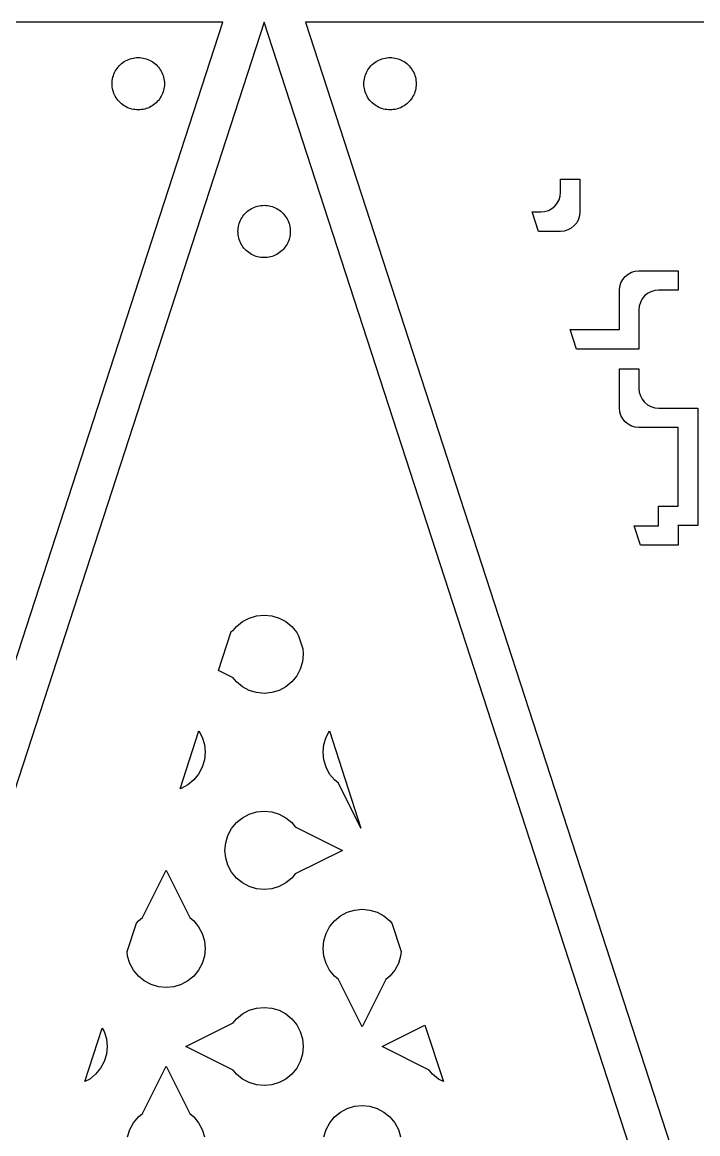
# Model space of a CAD drawing. Header units: metres. Extents: x 20 to 1108, y 20 to 485.
# Drawn here: x 389.1 to 440.8, y 165.8 to 250.8 of the extents above; entities that cross this region are included whole.
import ezdxf

# ---------------------------------------------------------------- set-up
doc = ezdxf.new("R2010")
doc.units = ezdxf.units.M

msp = doc.modelspace()

# ---------------------------------------------------------------- linework, layer by layer
for p, q in [((404.463, 250.826), (254.463, 250.826)), ((329.463, 20.0001), (404.463, 250.826)), ((407.617, 250.826), (332.617, 20)), ((482.617, 20), (407.617, 250.826)), ((560.772, 250.826), (410.772, 250.826)), ((410.772, 250.826), (485.772, 20.0001)), ((396.373, 247.3), (396.45, 247.399)), ((396.45, 247.399), (396.534, 247.493)), ((396.534, 247.493), (396.622, 247.582)), ((396.622, 247.582), (396.716, 247.665)), ((396.716, 247.665), (396.816, 247.742)), ((396.816, 247.742), (396.919, 247.813)), ((396.919, 247.813), (397.028, 247.877)), ((397.028, 247.877), (397.14, 247.934)), ((397.14, 247.934), (397.255, 247.984)), ((397.255, 247.984), (397.373, 248.026)), ((397.373, 248.026), (397.493, 248.062)), ((397.493, 248.062), (397.617, 248.089)), ((397.617, 248.089), (397.741, 248.109)), ((397.741, 248.109), (397.866, 248.12)), ((397.866, 248.12), (397.992, 248.124)), ((397.992, 248.124), (398.117, 248.12)), ((398.117, 248.12), (398.242, 248.109)), ((398.242, 248.109), (398.366, 248.089)), ((398.366, 248.089), (398.489, 248.062)), ((398.489, 248.062), (398.609, 248.026)), ((398.609, 248.026), (398.727, 247.984)), ((398.727, 247.984), (398.843, 247.934)), ((398.843, 247.934), (398.954, 247.877)), ((398.954, 247.877), (399.063, 247.813)), ((399.063, 247.813), (399.166, 247.742)), ((399.166, 247.742), (399.266, 247.665)), ((399.266, 247.665), (399.361, 247.582)), ((399.361, 247.582), (399.449, 247.493)), ((399.449, 247.493), (399.533, 247.399)), ((399.533, 247.399), (399.609, 247.3)), ((415.626, 247.3), (415.703, 247.399)), ((415.703, 247.399), (415.787, 247.493)), ((415.787, 247.493), (415.874, 247.582)), ((415.874, 247.582), (415.969, 247.665)), ((415.969, 247.665), (416.069, 247.742)), ((416.069, 247.742), (416.172, 247.813)), ((416.172, 247.813), (416.281, 247.877)), ((416.281, 247.877), (416.392, 247.934)), ((416.392, 247.934), (416.508, 247.984)), ((416.508, 247.984), (416.626, 248.026)), ((416.626, 248.026), (416.747, 248.062)), ((416.747, 248.062), (416.87, 248.089)), ((416.87, 248.089), (416.994, 248.109)), ((416.994, 248.109), (417.119, 248.12)), ((417.119, 248.12), (417.244, 248.124)), ((417.244, 248.124), (417.37, 248.12)), ((417.37, 248.12), (417.495, 248.109)), ((417.495, 248.109), (417.619, 248.089)), ((417.619, 248.089), (417.742, 248.062)), ((417.742, 248.062), (417.862, 248.026)), ((417.862, 248.026), (417.98, 247.984)), ((417.98, 247.984), (418.095, 247.934)), ((418.095, 247.934), (418.207, 247.877)), ((418.207, 247.877), (418.316, 247.813)), ((418.316, 247.813), (418.419, 247.742)), ((418.419, 247.742), (418.519, 247.665)), ((418.519, 247.665), (418.613, 247.582)), ((418.613, 247.582), (418.702, 247.493)), ((418.702, 247.493), (418.786, 247.399)), ((418.786, 247.399), (418.862, 247.3)), ((396.027, 246.499), (396.054, 246.621)), ((396.054, 246.621), (396.089, 246.742)), ((396.089, 246.742), (396.131, 246.86)), ((396.131, 246.86), (396.181, 246.976)), ((396.181, 246.976), (396.239, 247.087)), ((396.239, 247.087), (396.302, 247.195)), ((396.302, 247.195), (396.373, 247.3)), ((399.609, 247.3), (399.68, 247.195)), ((399.68, 247.195), (399.743, 247.087)), ((399.743, 247.087), (399.801, 246.976)), ((399.801, 246.976), (399.851, 246.86)), ((399.851, 246.86), (399.893, 246.742)), ((399.893, 246.742), (399.928, 246.621)), ((399.928, 246.621), (399.955, 246.499)), ((415.28, 246.499), (415.307, 246.621)), ((415.307, 246.621), (415.342, 246.742)), ((415.342, 246.742), (415.384, 246.86)), ((415.384, 246.86), (415.434, 246.976)), ((415.434, 246.976), (415.492, 247.087)), ((415.492, 247.087), (415.555, 247.195)), ((415.555, 247.195), (415.626, 247.3)), ((418.862, 247.3), (418.933, 247.195)), ((418.933, 247.195), (418.997, 247.087)), ((418.997, 247.087), (419.054, 246.976)), ((419.054, 246.976), (419.104, 246.86)), ((419.104, 246.86), (419.146, 246.742)), ((419.146, 246.742), (419.181, 246.621)), ((419.181, 246.621), (419.208, 246.499)), ((395.992, 246.124), (395.995, 246.249)), ((395.995, 245.998), (395.992, 246.124)), ((395.995, 246.249), (396.007, 246.375)), ((396.007, 245.873), (395.995, 245.998)), ((396.007, 246.375), (396.027, 246.499)), ((396.027, 245.749), (396.007, 245.873)), ((396.054, 245.627), (396.027, 245.749)), ((399.955, 245.749), (399.928, 245.627)), ((399.955, 246.499), (399.975, 246.375)), ((399.975, 245.873), (399.955, 245.749)), ((399.975, 246.375), (399.987, 246.249)), ((399.987, 245.998), (399.975, 245.873)), ((399.987, 246.249), (399.992, 246.124)), ((399.992, 246.124), (399.987, 245.998)), ((415.244, 246.124), (415.248, 246.249)), ((415.248, 245.998), (415.244, 246.124)), ((415.248, 246.249), (415.26, 246.375)), ((415.26, 245.873), (415.248, 245.998)), ((415.26, 246.375), (415.28, 246.499)), ((415.28, 245.749), (415.26, 245.873)), ((415.307, 245.627), (415.28, 245.749)), ((419.208, 245.749), (419.181, 245.627)), ((419.208, 246.499), (419.228, 246.375)), ((419.228, 245.873), (419.208, 245.749)), ((419.228, 246.375), (419.24, 246.249)), ((419.24, 245.998), (419.228, 245.873)), ((419.24, 246.249), (419.244, 246.124)), ((419.244, 246.124), (419.24, 245.998)), ((396.089, 245.506), (396.054, 245.627)), ((396.131, 245.388), (396.089, 245.506)), ((396.181, 245.273), (396.131, 245.388)), ((396.239, 245.16), (396.181, 245.273)), ((396.302, 245.052), (396.239, 245.16)), ((396.373, 244.948), (396.302, 245.052)), ((396.45, 244.849), (396.373, 244.948)), ((396.534, 244.755), (396.45, 244.849)), ((399.533, 244.849), (399.449, 244.755)), ((399.609, 244.948), (399.533, 244.849)), ((399.68, 245.052), (399.609, 244.948)), ((399.743, 245.16), (399.68, 245.052)), ((399.801, 245.273), (399.743, 245.16)), ((399.851, 245.388), (399.801, 245.273)), ((399.893, 245.506), (399.851, 245.388)), ((399.928, 245.627), (399.893, 245.506)), ((415.342, 245.506), (415.307, 245.627)), ((415.384, 245.388), (415.342, 245.506)), ((415.434, 245.273), (415.384, 245.388)), ((415.492, 245.16), (415.434, 245.273)), ((415.555, 245.052), (415.492, 245.16)), ((415.626, 244.948), (415.555, 245.052)), ((415.703, 244.849), (415.626, 244.948)), ((415.787, 244.755), (415.703, 244.849)), ((418.786, 244.849), (418.702, 244.755)), ((418.862, 244.948), (418.786, 244.849)), ((418.933, 245.052), (418.862, 244.948)), ((418.997, 245.16), (418.933, 245.052)), ((419.054, 245.273), (418.997, 245.16)), ((419.104, 245.388), (419.054, 245.273)), ((419.146, 245.506), (419.104, 245.388)), ((419.181, 245.627), (419.146, 245.506)), ((396.622, 244.666), (396.534, 244.755)), ((396.716, 244.583), (396.622, 244.666)), ((396.816, 244.506), (396.716, 244.583)), ((396.919, 244.436), (396.816, 244.506)), ((397.028, 244.371), (396.919, 244.436)), ((397.14, 244.315), (397.028, 244.371)), ((397.255, 244.265), (397.14, 244.315)), ((397.373, 244.222), (397.255, 244.265)), ((397.493, 244.187), (397.373, 244.222)), ((397.617, 244.159), (397.493, 244.187)), ((397.741, 244.14), (397.617, 244.159)), ((397.866, 244.128), (397.741, 244.14)), ((397.992, 244.124), (397.866, 244.128)), ((398.117, 244.128), (397.992, 244.124)), ((398.242, 244.14), (398.117, 244.128)), ((398.366, 244.159), (398.242, 244.14)), ((398.489, 244.187), (398.366, 244.159)), ((398.609, 244.222), (398.489, 244.187)), ((398.727, 244.265), (398.609, 244.222)), ((398.843, 244.315), (398.727, 244.265)), ((398.954, 244.371), (398.843, 244.315)), ((399.063, 244.436), (398.954, 244.371)), ((399.166, 244.506), (399.063, 244.436)), ((399.266, 244.583), (399.166, 244.506)), ((399.361, 244.666), (399.266, 244.583)), ((399.449, 244.755), (399.361, 244.666)), ((415.874, 244.666), (415.787, 244.755)), ((415.969, 244.583), (415.874, 244.666)), ((416.069, 244.506), (415.969, 244.583)), ((416.172, 244.436), (416.069, 244.506)), ((416.281, 244.371), (416.172, 244.436)), ((416.392, 244.315), (416.281, 244.371)), ((416.508, 244.265), (416.392, 244.315)), ((416.626, 244.222), (416.508, 244.265)), ((416.747, 244.187), (416.626, 244.222)), ((416.87, 244.159), (416.747, 244.187)), ((416.994, 244.14), (416.87, 244.159)), ((417.119, 244.128), (416.994, 244.14)), ((417.244, 244.124), (417.119, 244.128)), ((417.37, 244.128), (417.244, 244.124)), ((417.495, 244.14), (417.37, 244.128)), ((417.619, 244.159), (417.495, 244.14)), ((417.742, 244.187), (417.619, 244.159)), ((417.862, 244.222), (417.742, 244.187)), ((417.98, 244.265), (417.862, 244.222)), ((418.095, 244.315), (417.98, 244.265)), ((418.207, 244.371), (418.095, 244.315)), ((418.316, 244.436), (418.207, 244.371)), ((418.419, 244.506), (418.316, 244.436)), ((418.519, 244.583), (418.419, 244.506)), ((418.613, 244.666), (418.519, 244.583)), ((418.702, 244.755), (418.613, 244.666)), ((430.278, 237.825), (430.278, 238.826)), ((430.278, 238.826), (431.765, 238.826)), ((431.765, 238.826), (431.765, 236.326)), ((430.024, 236.989), (430.163, 237.25)), ((430.163, 237.25), (430.248, 237.533)), ((430.248, 237.533), (430.278, 237.825)), ((406.248, 236.284), (406.343, 236.367)), ((406.343, 236.367), (406.442, 236.444)), ((406.442, 236.444), (406.546, 236.515)), ((406.546, 236.515), (406.654, 236.579)), ((406.654, 236.579), (406.766, 236.636)), ((406.766, 236.636), (406.881, 236.686)), ((406.881, 236.686), (406.999, 236.728)), ((406.999, 236.728), (407.12, 236.763)), ((407.12, 236.763), (407.242, 236.791)), ((407.242, 236.791), (407.367, 236.81)), ((407.367, 236.81), (407.492, 236.822)), ((407.492, 236.822), (407.617, 236.826)), ((407.617, 236.826), (407.743, 236.822)), ((407.743, 236.822), (407.868, 236.81)), ((407.868, 236.81), (407.992, 236.791)), ((407.992, 236.791), (408.115, 236.763)), ((408.115, 236.763), (408.236, 236.728)), ((408.236, 236.728), (408.354, 236.686)), ((408.354, 236.686), (408.469, 236.636)), ((408.469, 236.636), (408.581, 236.579)), ((408.581, 236.579), (408.689, 236.515)), ((408.689, 236.515), (408.793, 236.444)), ((408.793, 236.444), (408.892, 236.367)), ((408.892, 236.367), (408.987, 236.284)), ((428.103, 236.32), (428.772, 236.32)), ((428.586, 234.832), (428.103, 236.32)), ((428.772, 236.32), (429.065, 236.349)), ((429.065, 236.349), (429.348, 236.436)), ((429.348, 236.436), (429.609, 236.574)), ((429.609, 236.574), (429.836, 236.762)), ((429.836, 236.762), (430.024, 236.989)), ((431.765, 236.326), (431.737, 236.034)), ((405.715, 235.444), (405.758, 235.562)), ((405.758, 235.562), (405.808, 235.678)), ((405.808, 235.678), (405.865, 235.79)), ((405.865, 235.79), (405.929, 235.898)), ((405.929, 235.898), (405.999, 236.002)), ((405.999, 236.002), (406.076, 236.101)), ((406.076, 236.101), (406.159, 236.195)), ((406.159, 236.195), (406.248, 236.284)), ((408.987, 236.284), (409.076, 236.195)), ((409.076, 236.195), (409.159, 236.101)), ((409.159, 236.101), (409.236, 236.002)), ((409.236, 236.002), (409.306, 235.898)), ((409.306, 235.898), (409.37, 235.79)), ((409.37, 235.79), (409.427, 235.678)), ((409.427, 235.678), (409.477, 235.562)), ((409.477, 235.562), (409.52, 235.444)), ((431.514, 235.496), (431.329, 235.27)), ((431.652, 235.755), (431.514, 235.496)), ((431.737, 236.034), (431.652, 235.755)), ((405.617, 234.826), (405.621, 234.952)), ((405.621, 234.701), (405.617, 234.826)), ((405.621, 234.952), (405.633, 235.077)), ((405.633, 234.576), (405.621, 234.701)), ((405.633, 235.077), (405.653, 235.201)), ((405.653, 235.201), (405.68, 235.324)), ((405.68, 235.324), (405.715, 235.444)), ((409.52, 235.444), (409.555, 235.324)), ((409.555, 235.324), (409.582, 235.201)), ((409.582, 235.201), (409.602, 235.077)), ((409.602, 235.077), (409.614, 234.952)), ((409.614, 234.701), (409.602, 234.576)), ((409.614, 234.952), (409.617, 234.826)), ((409.617, 234.826), (409.614, 234.701)), ((430.271, 234.833), (428.586, 234.832)), ((430.563, 234.861), (430.271, 234.833)), ((430.843, 234.946), (430.563, 234.861)), ((431.102, 235.084), (430.843, 234.946)), ((431.329, 235.27), (431.102, 235.084)), ((405.653, 234.451), (405.633, 234.576)), ((405.68, 234.329), (405.653, 234.451)), ((405.715, 234.208), (405.68, 234.329)), ((405.758, 234.09), (405.715, 234.208)), ((405.808, 233.975), (405.758, 234.09)), ((405.865, 233.863), (405.808, 233.975)), ((405.929, 233.755), (405.865, 233.863)), ((405.999, 233.651), (405.929, 233.755)), ((409.306, 233.755), (409.236, 233.651)), ((409.37, 233.863), (409.306, 233.755)), ((409.427, 233.975), (409.37, 233.863)), ((409.477, 234.09), (409.427, 233.975)), ((409.52, 234.208), (409.477, 234.09)), ((409.555, 234.329), (409.52, 234.208)), ((409.582, 234.451), (409.555, 234.329)), ((409.602, 234.576), (409.582, 234.451)), ((406.076, 233.551), (405.999, 233.651)), ((406.159, 233.457), (406.076, 233.551)), ((406.248, 233.368), (406.159, 233.457)), ((406.343, 233.285), (406.248, 233.368)), ((406.442, 233.208), (406.343, 233.285)), ((406.546, 233.138), (406.442, 233.208)), ((406.654, 233.074), (406.546, 233.138)), ((406.766, 233.017), (406.654, 233.074)), ((406.881, 232.967), (406.766, 233.017)), ((406.999, 232.924), (406.881, 232.967)), ((407.12, 232.889), (406.999, 232.924)), ((408.236, 232.924), (408.115, 232.889)), ((408.354, 232.967), (408.236, 232.924)), ((408.469, 233.017), (408.354, 232.967)), ((408.581, 233.074), (408.469, 233.017)), ((408.689, 233.138), (408.581, 233.074)), ((408.793, 233.208), (408.689, 233.138)), ((408.892, 233.285), (408.793, 233.208)), ((408.987, 233.368), (408.892, 233.285)), ((409.076, 233.457), (408.987, 233.368)), ((409.159, 233.551), (409.076, 233.457)), ((409.236, 233.651), (409.159, 233.551)), ((407.242, 232.862), (407.12, 232.889)), ((407.367, 232.842), (407.242, 232.862)), ((407.492, 232.83), (407.367, 232.842)), ((407.617, 232.826), (407.492, 232.83)), ((407.743, 232.83), (407.617, 232.826)), ((407.868, 232.842), (407.743, 232.83)), ((407.992, 232.862), (407.868, 232.842)), ((408.115, 232.889), (407.992, 232.862)), ((435.031, 231.156), (435.216, 231.383)), ((435.216, 231.383), (435.442, 231.568)), ((435.442, 231.568), (435.701, 231.706)), ((435.701, 231.706), (435.981, 231.791)), ((435.981, 231.791), (436.273, 231.819)), ((436.273, 231.819), (439.266, 231.819)), ((439.266, 231.819), (439.266, 230.332)), ((434.779, 230.326), (434.807, 230.618)), ((434.807, 230.618), (434.892, 230.898)), ((434.892, 230.898), (435.031, 231.156)), ((434.779, 227.319), (434.779, 230.326)), ((436.52, 229.663), (436.381, 229.402)), ((436.707, 229.891), (436.52, 229.663)), ((436.935, 230.078), (436.707, 229.891)), ((437.196, 230.217), (436.935, 230.078)), ((437.479, 230.304), (437.196, 230.217)), ((437.772, 230.332), (437.479, 230.304)), ((439.266, 230.332), (437.772, 230.332)), ((436.295, 229.119), (436.266, 228.827)), ((436.266, 228.827), (436.266, 225.833)), ((436.381, 229.402), (436.295, 229.119)), ((431.51, 225.833), (431.028, 227.319)), ((431.028, 227.319), (434.779, 227.319)), ((436.266, 225.833), (431.51, 225.833)), ((434.779, 221.327), (434.779, 224.32)), ((434.779, 224.32), (436.266, 224.32)), ((436.266, 224.32), (436.266, 222.826)), ((436.266, 222.826), (436.294, 222.533)), ((436.294, 222.533), (436.381, 222.25)), ((436.381, 222.25), (436.52, 221.989)), ((436.52, 221.989), (436.707, 221.762)), ((434.807, 221.035), (434.779, 221.327)), ((434.892, 220.755), (434.807, 221.035)), ((436.707, 221.762), (436.935, 221.574)), ((436.935, 221.574), (437.196, 221.436)), ((437.196, 221.436), (437.479, 221.35)), ((437.479, 221.35), (437.771, 221.32)), ((437.771, 221.32), (440.765, 221.32)), ((440.765, 221.32), (440.765, 212.333)), ((435.03, 220.497), (434.892, 220.755)), ((435.215, 220.271), (435.03, 220.497)), ((435.442, 220.085), (435.215, 220.271)), ((435.701, 219.946), (435.442, 220.085)), ((435.98, 219.861), (435.701, 219.946)), ((436.272, 219.833), (435.98, 219.861)), ((439.279, 219.833), (436.272, 219.833)), ((439.279, 213.82), (439.279, 219.833)), ((437.778, 212.319), (437.779, 213.819)), ((437.779, 213.819), (439.279, 213.82)), ((436.384, 210.833), (435.901, 212.319)), ((435.901, 212.319), (437.778, 212.319)), ((439.265, 212.333), (439.257, 212.333)), ((439.257, 212.333), (439.265, 212.324)), ((439.274, 212.333), (439.265, 212.341)), ((439.265, 212.341), (439.265, 212.333)), ((439.265, 212.324), (439.265, 210.833)), ((440.765, 212.333), (439.274, 212.333)), ((439.265, 210.833), (436.384, 210.833)), ((405.5, 204.618), (405.954, 204.989)), ((405.954, 204.989), (406.473, 205.266)), ((406.473, 205.266), (407.034, 205.436)), ((407.034, 205.436), (407.617, 205.494)), ((407.617, 205.494), (408.201, 205.437)), ((408.201, 205.437), (408.762, 205.266)), ((408.762, 205.266), (409.281, 204.99)), ((409.281, 204.99), (409.735, 204.618)), ((404.127, 201.252), (405.096, 204.233)), ((405.096, 204.233), (405.246, 204.308)), ((405.246, 204.308), (405.5, 204.618)), ((409.735, 204.618), (410.107, 204.164)), ((410.107, 204.164), (410.247, 203.901)), ((410.247, 203.901), (410.571, 202.904)), ((410.611, 202.5), (410.554, 201.916)), ((410.571, 202.904), (410.611, 202.5)), ((410.554, 201.916), (410.383, 201.355)), ((405.246, 200.692), (404.127, 201.252)), ((405.5, 200.383), (405.246, 200.692)), ((410.107, 200.836), (409.735, 200.382)), ((410.383, 201.355), (410.107, 200.836)), ((405.954, 200.011), (405.5, 200.383)), ((406.473, 199.734), (405.954, 200.011)), ((409.281, 200.011), (408.762, 199.734)), ((409.735, 200.382), (409.281, 200.011)), ((407.034, 199.563), (406.473, 199.734)), ((407.617, 199.506), (407.034, 199.563)), ((408.201, 199.564), (407.617, 199.506)), ((408.762, 199.734), (408.201, 199.564)), ((401.19, 192.212), (402.625, 196.629)), ((402.625, 196.629), (402.883, 196.145)), ((412.352, 196.145), (412.61, 196.629)), ((412.61, 196.629), (415.022, 189.205)), ((402.883, 196.145), (403.053, 195.584)), ((403.053, 195.584), (403.112, 195)), ((412.123, 195), (412.181, 195.584)), ((412.181, 195.584), (412.352, 196.145)), ((403.112, 195), (403.054, 194.416)), ((412.182, 194.416), (412.123, 195)), ((402.883, 193.855), (402.607, 193.336)), ((403.054, 194.416), (402.883, 193.855)), ((412.352, 193.855), (412.182, 194.416)), ((412.627, 193.337), (412.352, 193.855)), ((402.607, 193.336), (402.235, 192.882)), ((413, 192.883), (412.627, 193.337)), ((401.262, 192.234), (401.19, 192.212)), ((401.781, 192.511), (401.262, 192.234)), ((402.235, 192.882), (401.781, 192.511)), ((413.309, 192.629), (413, 192.883)), ((415.022, 189.205), (413.309, 192.629)), ((406.473, 190.266), (407.034, 190.436)), ((407.034, 190.436), (407.617, 190.494)), ((407.617, 190.494), (408.201, 190.437)), ((408.201, 190.437), (408.762, 190.266)), ((405.128, 189.163), (405.5, 189.617)), ((405.5, 189.617), (405.954, 189.989)), ((405.954, 189.989), (406.473, 190.266)), ((408.762, 190.266), (409.281, 189.989)), ((409.281, 189.989), (409.735, 189.617)), ((409.735, 189.617), (409.989, 189.308)), ((404.852, 188.645), (405.128, 189.163)), ((409.989, 189.308), (413.604, 187.5)), ((404.624, 187.5), (404.681, 188.084)), ((404.681, 188.084), (404.852, 188.645)), ((404.682, 186.915), (404.624, 187.5)), ((413.604, 187.5), (409.989, 185.692)), ((404.852, 186.355), (404.682, 186.915)), ((405.128, 185.836), (404.852, 186.355)), ((398.309, 182.371), (400.117, 185.986)), ((400.117, 185.986), (401.926, 182.371)), ((405.5, 185.382), (405.128, 185.836)), ((405.954, 185.01), (405.5, 185.382)), ((409.735, 185.382), (409.281, 185.011)), ((409.989, 185.692), (409.735, 185.382)), ((406.473, 184.734), (405.954, 185.01)), ((407.034, 184.563), (406.473, 184.734)), ((407.617, 184.506), (407.034, 184.563)), ((408.201, 184.564), (407.617, 184.506)), ((408.762, 184.734), (408.201, 184.564)), ((409.281, 185.011), (408.762, 184.734)), ((413.453, 182.489), (413.972, 182.766)), ((413.972, 182.766), (414.533, 182.936)), ((414.533, 182.936), (415.117, 182.993)), ((415.117, 182.993), (415.701, 182.937)), ((415.701, 182.937), (416.262, 182.766)), ((416.262, 182.766), (416.781, 182.489)), ((397.147, 179.768), (397.851, 181.935)), ((397.851, 181.935), (398, 182.117)), ((398, 182.117), (398.309, 182.371)), ((401.926, 182.371), (402.236, 182.117)), ((402.236, 182.117), (402.608, 181.663)), ((412.627, 181.663), (412.999, 182.117)), ((412.999, 182.117), (413.453, 182.489)), ((416.781, 182.489), (417.235, 182.117)), ((417.235, 182.117), (417.384, 181.935)), ((417.384, 181.935), (418.088, 179.767)), ((402.608, 181.663), (402.884, 181.145)), ((402.884, 181.145), (403.054, 180.584)), ((412.181, 180.584), (412.351, 181.145)), ((412.351, 181.145), (412.627, 181.663)), ((403.054, 180.584), (403.112, 180)), ((412.123, 180), (412.181, 180.584)), ((397.182, 179.416), (397.147, 179.768)), ((397.352, 178.855), (397.182, 179.416)), ((403.054, 179.416), (402.884, 178.855)), ((403.112, 180), (403.054, 179.416)), ((412.181, 179.416), (412.123, 180)), ((412.351, 178.855), (412.181, 179.416)), ((418.054, 179.416), (417.883, 178.855)), ((418.088, 179.767), (418.054, 179.416)), ((397.627, 178.337), (397.352, 178.855)), ((402.884, 178.855), (402.608, 178.337)), ((412.627, 178.337), (412.351, 178.855)), ((417.883, 178.855), (417.607, 178.336)), ((398, 177.883), (397.627, 178.337)), ((398.454, 177.511), (398, 177.883)), ((402.235, 177.883), (401.782, 177.511)), ((402.608, 178.337), (402.235, 177.883)), ((412.999, 177.883), (412.627, 178.337)), ((413.309, 177.629), (412.999, 177.883)), ((417.235, 177.882), (416.926, 177.629)), ((417.607, 178.336), (417.235, 177.882)), ((398.973, 177.234), (398.454, 177.511)), ((399.534, 177.063), (398.973, 177.234)), ((400.117, 177.007), (399.534, 177.063)), ((400.702, 177.064), (400.117, 177.007)), ((401.263, 177.234), (400.702, 177.064)), ((401.782, 177.511), (401.263, 177.234)), ((415.117, 174.014), (413.309, 177.629)), ((416.926, 177.629), (415.117, 174.014)), ((405.954, 174.989), (406.473, 175.266)), ((406.473, 175.266), (407.034, 175.436)), ((407.034, 175.436), (407.617, 175.494)), ((407.617, 175.494), (408.201, 175.437)), ((408.201, 175.437), (408.762, 175.266)), ((408.762, 175.266), (409.281, 174.99)), ((401.631, 172.5), (405.246, 174.308)), ((405.246, 174.308), (405.5, 174.618)), ((405.5, 174.618), (405.954, 174.989)), ((409.281, 174.99), (409.735, 174.618)), ((409.735, 174.618), (410.107, 174.164)), ((393.912, 169.814), (395.242, 173.908)), ((395.242, 173.908), (395.383, 173.645)), ((395.383, 173.645), (395.553, 173.084)), ((410.107, 174.164), (410.383, 173.645)), ((410.383, 173.645), (410.553, 173.085)), ((416.631, 172.5), (419.916, 174.143)), ((419.916, 174.143), (421.323, 169.814)), ((395.553, 173.084), (395.611, 172.499)), ((410.553, 173.085), (410.611, 172.5)), ((395.554, 171.915), (395.383, 171.355)), ((395.611, 172.499), (395.554, 171.915)), ((405.246, 170.692), (401.631, 172.5)), ((410.554, 171.916), (410.383, 171.355)), ((410.611, 172.5), (410.554, 171.916)), ((420.246, 170.692), (416.631, 172.5)), ((395.383, 171.355), (395.107, 170.836)), ((398.309, 167.371), (400.117, 170.986)), ((400.117, 170.986), (401.926, 167.371)), ((410.383, 171.355), (410.107, 170.836)), ((394.281, 170.011), (393.912, 169.814)), ((394.735, 170.382), (394.281, 170.011)), ((395.107, 170.836), (394.735, 170.382)), ((405.5, 170.383), (405.246, 170.692)), ((405.954, 170.011), (405.5, 170.383)), ((406.473, 169.734), (405.954, 170.011)), ((409.281, 170.011), (408.762, 169.734)), ((409.735, 170.382), (409.281, 170.011)), ((410.107, 170.836), (409.735, 170.382)), ((420.5, 170.383), (420.246, 170.692)), ((420.954, 170.011), (420.5, 170.383)), ((421.323, 169.814), (420.954, 170.011)), ((407.034, 169.563), (406.473, 169.734)), ((407.617, 169.506), (407.034, 169.563)), ((408.201, 169.564), (407.617, 169.506)), ((408.762, 169.734), (408.201, 169.564)), ((413, 167.117), (413.454, 167.489)), ((413.454, 167.489), (413.973, 167.766)), ((413.973, 167.766), (414.534, 167.936)), ((414.534, 167.936), (415.117, 167.993)), ((415.117, 167.993), (415.702, 167.937)), ((415.702, 167.937), (416.263, 167.766)), ((416.263, 167.766), (416.781, 167.489)), ((416.781, 167.489), (417.235, 167.117)), ((397.351, 166.145), (397.627, 166.663)), ((397.627, 166.663), (398, 167.117)), ((398, 167.117), (398.309, 167.371)), ((401.926, 167.371), (402.235, 167.117)), ((402.235, 167.117), (402.608, 166.663)), ((402.608, 166.663), (402.883, 166.145)), ((412.352, 166.145), (412.628, 166.663)), ((412.628, 166.663), (413, 167.117)), ((417.235, 167.117), (417.608, 166.663)), ((417.608, 166.663), (417.884, 166.145)), ((397.181, 165.584), (397.351, 166.145)), ((402.883, 166.145), (403.053, 165.584)), ((412.181, 165.584), (412.352, 166.145)), ((417.884, 166.145), (418.054, 165.584))]:
    msp.add_line(p, q)

doc.saveas('drawing.dxf')
